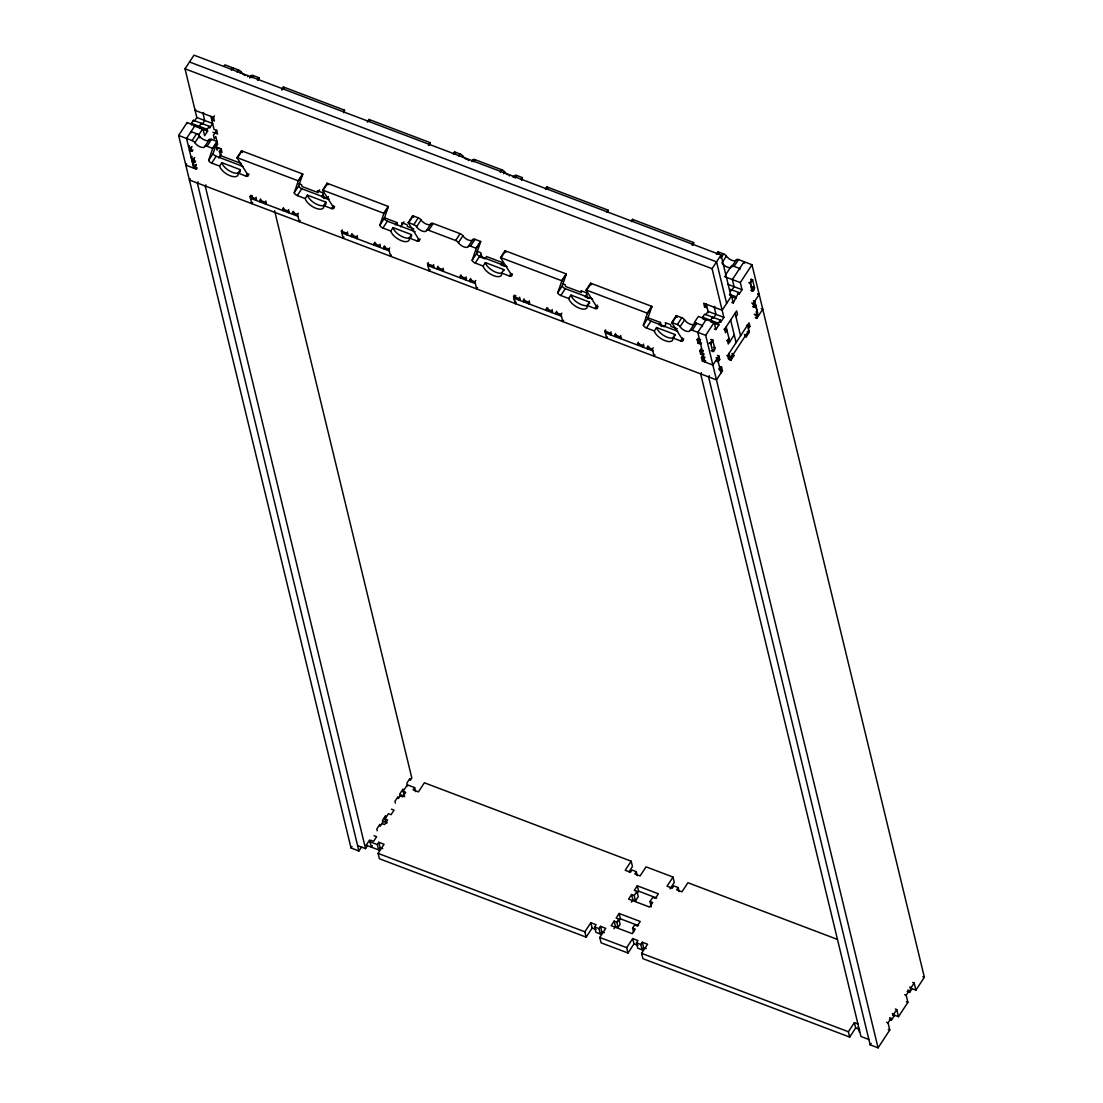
<?xml version="1.0" encoding="UTF-8"?>
<svg xmlns="http://www.w3.org/2000/svg" width="1103" height="1103" viewBox="0 0 1103 1103"><rect width="100%" height="100%" fill="white"/><g stroke="black" fill="none" stroke-linecap="round" stroke-linejoin="round"><path stroke-width="1.5" d="M208.632 160.321L212.589 148.808L217.057 141.97L213.113 153.496L208.632 160.321A3.061 1.393 33.2 0 0 211.693 163.106L219.607 166.098A10.713 4.881 33.2 0 0 230.334 175.832A10.713 4.881 33.2 0 0 238.041 173.102L240.289 169.683L221.841 162.679L219.607 166.098M258.157 80.312L258.888 78.161L257.771 79.871M305.2 198.568L307.447 195.148L325.895 202.139L323.648 205.558A10.713 4.881 33.2 0 1 315.941 208.302A10.713 4.881 33.2 0 1 305.2 198.568L297.3 195.562A3.061 1.393 33.2 0 1 294.225 192.791L298.182 181.264L302.663 174.439A3.061 1.393 33.2 0 0 302.649 173.971L241.516 150.78L237.035 157.619A3.061 1.393 33.2 0 0 237.269 158.17L248.161 175.308A3.061 1.393 33.2 0 1 245.955 176.094L238.041 173.102M294.225 192.791L298.706 185.952L302.663 174.439M343.75 112.782L344.494 110.617L343.653 111.899M390.807 231.023L393.04 227.604L411.488 234.608L409.254 238.027A10.713 4.881 33.2 0 1 401.533 240.757A10.713 4.881 33.2 0 1 390.807 231.023L382.906 228.031A3.061 1.393 33.2 0 1 379.832 225.246L383.789 213.734L388.27 206.895A3.061 1.393 33.2 0 0 388.256 206.426L327.122 183.236L322.641 190.074A3.061 1.393 33.2 0 0 322.876 190.626L333.754 207.778A3.061 1.393 33.2 0 1 331.562 208.564L323.648 205.558M379.832 225.246L384.313 218.408L388.27 206.895M429.357 145.238L430.101 143.087A3.061 1.393 33.2 0 0 430.087 142.618L368.954 119.427L367.271 121.992M472.153 260.253L476.11 248.74L480.591 241.902L476.634 253.428L472.153 260.253A3.061 1.393 33.2 0 0 475.228 263.038L483.128 266.044A10.713 4.881 33.2 0 0 493.854 275.764A10.713 4.881 33.2 0 0 501.575 273.034L503.809 269.615L485.361 262.624L483.128 266.044M521.678 180.258L522.422 178.093A3.061 1.393 33.2 0 0 522.408 177.624L516.852 175.515A3.061 1.393 33.2 0 0 514.66 175.763A6.122 2.785 33.2 0 1 512.495 176.77M568.734 298.499L570.968 295.08L589.416 302.084L587.182 305.49A10.713 4.881 33.2 0 1 579.461 308.233A10.713 4.881 33.2 0 1 568.734 298.499L560.82 295.507A3.061 1.393 33.2 0 1 557.76 292.722L561.717 281.196L566.197 274.371A3.061 1.393 33.2 0 0 566.184 273.902L505.036 250.712L500.555 257.55A3.061 1.393 33.2 0 0 500.79 258.102L511.682 275.254A3.061 1.393 33.2 0 1 509.476 276.026L501.575 273.034M557.76 292.722L562.24 285.884L566.197 274.371M607.532 211.997L608.029 210.563L606.898 212.259M654.327 330.969L656.575 327.55L675.022 334.54L672.775 337.959A10.713 4.881 33.2 0 1 665.068 340.689A10.713 4.881 33.2 0 1 654.327 330.969L646.427 327.963A3.061 1.393 33.2 0 1 643.366 325.178L647.309 313.666L651.79 306.827A3.061 1.393 33.2 0 0 651.776 306.358L590.643 283.181L586.162 290.006A3.061 1.393 33.2 0 0 586.396 290.558L597.288 307.709A3.061 1.393 33.2 0 1 595.082 308.495L587.182 305.49M643.366 325.178L647.847 318.353L651.79 306.827M692.891 245.183L693.622 243.018A3.061 1.393 33.2 0 0 693.608 242.55L632.474 219.359L631.357 221.069M194.762 120.641L196.817 117.511L185.028 68.813L193.99 55.15L721.045 255.027L731.096 296.583M361.619 846.87L358.916 850.978L351.016 847.973L178.645 135.476L187.096 122.557L202.911 128.555L204.634 135.683L207.626 131.133L207.199 129.341L209.212 126.28L193.397 120.282L191.384 123.357L191.812 125.135M214.451 115.843L211.762 119.937L214.396 120.944L213.541 117.373L195.093 110.383L195.672 109.487M223.964 66.345L224.929 64.856L238.413 69.93A3.061 1.393 33.2 0 1 241.185 72.053A6.122 2.785 33.2 0 0 245.128 75.569M203.586 112.478L202.993 113.375L204.717 120.503L202.29 124.198M231.327 70.165L232.857 67.821L233.105 68.855M199.533 128.417L199.285 126.349L201.297 123.274L201.546 124.281M178.645 135.476L192.101 140.577L196.582 133.739A3.061 1.393 33.2 0 1 199.353 135.876A6.122 2.785 33.2 0 0 204.896 140.136A6.122 2.785 33.2 0 0 209.294 139.64A3.061 1.393 33.2 0 1 211.486 139.392L217.043 141.501A3.061 1.393 33.2 0 1 217.07 141.887M237.021 72.067L238.413 69.93M189.399 145.499L188.558 146.782L191.191 147.774L192.06 151.345L189.413 150.339L191.384 147.347M199.767 137.847L198.981 134.566L202.911 128.555M191.191 147.774L192.032 146.492M212.603 148.726A3.061 1.393 33.2 0 0 212.576 148.34L207.006 146.23A3.061 1.393 33.2 0 0 204.813 146.478A6.122 2.785 33.2 0 1 200.415 146.961A6.122 2.785 33.2 0 1 194.873 142.701L199.353 135.876M240.344 73.336L241.185 72.053M192.06 151.345L192.901 150.063M186.669 163.878L185.828 165.16L196.362 169.159L197.203 167.877M192.06 156.488L191.219 157.77L193.852 158.763L194.707 162.32L192.074 161.328L194.693 157.481M193.701 163.313L192.873 164.595L195.507 165.588L196.362 169.159M204.813 146.478L209.294 139.64M249.719 77.968L251.126 75.831A3.061 1.393 33.2 0 1 253.318 75.583L258.874 77.693A3.061 1.393 33.2 0 1 258.902 78.079M194.707 162.32L195.548 161.052M216.712 130.264L213.43 135.283L214.285 138.84L215.788 136.565L217.649 144.286L216.16 146.561L217.015 150.118L218.518 147.843M207.006 146.23L211.486 139.392M251.925 77.72L253.318 75.583M195.962 164.733L193.728 168.152L186.545 138.468L195.01 125.563L195.245 126.555M195.507 165.588L196.348 164.306M190.254 178.714L189.413 179.996L716.467 379.873L722.437 370.76L721.583 367.202L720.094 366.637M212.576 148.34L217.043 141.501M257.482 79.83L258.874 77.693M198.071 181.857L197.327 183.001L358.916 850.978M211.693 163.106L216.174 156.268L243.018 166.456M241.185 163.451L220.379 155.564L219.373 151.414L221.165 148.671M218.766 158.019L221.386 154.034M205.971 184.849L205.227 185.993L365.534 848.634L357.634 845.629M281.941 89.109L283.347 86.972L344.481 110.148A3.061 1.393 33.2 0 1 344.508 110.548M237.269 158.17L241.75 151.332A3.061 1.393 33.2 0 1 241.516 150.78M281.899 90.088L283.581 87.523A3.061 1.393 33.2 0 1 283.347 86.972M245.955 176.094L247.637 173.529M248.161 175.308L249.002 174.026M252.628 202.373L251.787 203.655L250.064 196.527L250.905 195.245M252.297 195.562L250.505 198.292L297.934 216.285M256.599 199.023L255.758 200.305L256.172 197.244M261.273 200.263L260.156 201.973L260.556 198.912M266.402 202.483L265.423 203.972L265.837 200.911M298.196 181.182A3.061 1.393 33.2 0 0 298.168 180.795L302.649 173.971M343.364 111.858L344.481 110.148M284.105 208.922L282.988 210.632L283.402 207.571M297.3 195.562L301.781 188.737L329.121 199.105M289.096 211.349L288.255 212.631L288.669 209.57M294.06 212.162L292.653 214.299L293.067 211.238M300.057 220.366L299.216 221.634L297.493 214.52L298.334 213.237M299.01 183.76L301.643 184.766L302.07 186.545L317.885 192.542L319.677 189.813M322.876 190.626L327.343 183.787A3.061 1.393 33.2 0 1 327.122 183.236M368.057 121.688L369.174 119.979A3.061 1.393 33.2 0 1 368.954 119.427M321.635 196.844L323.138 194.569M328.404 196.568L326.915 198.843L322.958 197.354M331.562 208.564L333.52 205.572M333.754 207.778L334.595 206.495M343.984 237.021L343.143 238.303L341.42 231.175L342.261 229.893M347.955 233.671L347.114 234.953L347.528 231.892M352.905 234.484L351.512 236.621L351.912 233.56M357.62 237.338L356.779 238.62L357.193 235.559M383.803 213.651A3.061 1.393 33.2 0 0 383.775 213.265L388.256 206.426M428.405 145.182L430.087 142.618M428.695 145.224L430.101 143.087M382.906 228.031L387.374 221.193L415.211 231.754M375.751 243.143L374.344 245.28L374.758 242.219M380.452 245.997L379.611 247.279L380.025 244.218M395.425 224.833L396.928 222.558L384.271 217.76M385.416 246.81L384.009 248.947L384.423 245.886M400.692 226.832L403.988 221.813M391.413 255L390.572 256.282L388.849 249.154L389.69 247.885M409.254 238.027L417.155 241.019A3.061 1.393 33.2 0 0 419.361 240.233L408.468 223.096A3.061 1.393 33.2 0 1 408.234 222.544L412.715 215.705L418.271 217.815A3.061 1.393 33.2 0 1 421.043 219.938A6.122 2.785 33.2 0 0 426.599 224.199A6.122 2.785 33.2 0 0 430.983 223.716A3.061 1.393 33.2 0 1 433.189 223.468L460.116 233.671A3.061 1.393 33.2 0 1 462.888 235.808A6.122 2.785 33.2 0 0 468.43 240.068A6.122 2.785 33.2 0 0 472.829 239.572A3.061 1.393 33.2 0 1 475.021 239.323L480.577 241.433A3.061 1.393 33.2 0 1 480.605 241.833M453.154 154.034L454.546 151.897L460.103 154.006A3.061 1.393 33.2 0 1 462.874 156.13A6.122 2.785 33.2 0 0 466.417 159.397M408.468 223.096L412.949 216.257A3.061 1.393 33.2 0 1 412.715 215.705M453.94 153.731L454.781 152.448A3.061 1.393 33.2 0 1 454.546 151.897M408.234 222.544L413.79 224.64L418.271 217.815M458.71 156.13L460.103 154.006M476.124 248.658A3.061 1.393 33.2 0 0 476.096 248.272L470.54 246.162A3.061 1.393 33.2 0 0 468.348 246.41A6.122 2.785 33.2 0 1 463.949 246.893A6.122 2.785 33.2 0 1 458.407 242.646A3.061 1.393 33.2 0 0 455.636 240.509L428.709 230.293A3.061 1.393 33.2 0 0 426.503 230.541A6.122 2.785 33.2 0 1 422.118 231.037A6.122 2.785 33.2 0 1 416.576 226.777L421.043 219.938M462.322 156.984L462.874 156.13M417.155 241.019L418.561 238.882M419.361 240.233L420.202 238.951M426.503 230.541L430.983 223.716M471.698 161.603L472.815 159.894A3.061 1.393 33.2 0 1 475.021 159.659L501.948 169.862A3.061 1.393 33.2 0 1 504.719 171.999A6.122 2.785 33.2 0 0 507.449 174.729M428.709 230.293L433.189 223.468M473.614 161.783L475.021 159.659M430.06 269.656L429.219 270.938L427.495 263.824L428.336 262.542M434.044 266.319L433.203 267.602L433.617 264.541M438.718 267.56L437.588 269.256L438.001 266.195M455.636 240.509L460.116 233.671M500.266 172.426L501.948 169.862M458.407 242.646L462.888 235.808M503.588 173.709L504.719 171.999M443.709 269.987L442.868 271.255L443.268 268.194M468.348 246.41L472.829 239.572M513.819 177.045L514.66 175.763M470.54 246.162L475.021 239.323M515.17 178.079L516.852 175.515M476.096 248.272L480.577 241.433M521.292 179.334L522.408 177.624M521.305 179.803L522.422 178.093M461.55 276.219L460.434 277.928L460.847 274.868M466.541 278.645L465.7 279.928L466.114 276.867M475.228 263.038L479.708 256.199L507.049 266.568M481.253 254.531L479.764 256.806L485.03 258.805L486.52 256.53L502.334 262.528L502.982 265.203M471.491 279.459L470.099 281.582L470.498 278.521M477.502 287.649L476.661 288.931L474.938 281.803L475.779 280.52M545.475 189.04L546.867 186.903L608.015 210.094A3.061 1.393 33.2 0 1 608.043 210.48M500.79 258.102L505.271 251.263A3.061 1.393 33.2 0 1 505.036 250.712M545.985 189.164L547.102 187.455A3.061 1.393 33.2 0 1 546.867 186.903M502.334 262.528L500.845 264.803L504.788 266.306M509.476 276.026L511.158 273.475M511.682 275.254L512.523 273.971M516.149 302.305L515.308 303.587L513.584 296.459L514.425 295.177M515.322 303.573L514.026 298.224L515.818 295.494M520.133 298.968L519.292 300.237L519.692 297.176M524.518 300.623L523.677 301.905L524.09 298.844M529.785 302.622L528.944 303.904L529.357 300.843M561.73 281.127A3.061 1.393 33.2 0 0 561.703 280.727L566.184 273.902M606.609 212.217L608.015 210.094M548.053 308.22L546.523 310.563L546.923 307.503M560.82 295.507L565.301 288.669L592.642 299.037M552.631 311.28L551.79 312.563L552.203 309.502M557.305 312.521L556.188 314.231L556.588 311.17M563.592 320.297L562.751 321.58L561.027 314.452L561.854 313.169M586.396 290.558L590.877 283.733A3.061 1.393 33.2 0 1 590.643 283.181M631.592 221.62L632.708 219.911A3.061 1.393 33.2 0 1 632.474 219.359M586.658 294.501L585.169 296.79L589.126 298.279M595.082 308.495L597.33 305.076M597.288 307.709L598.129 306.427M607.505 336.953L606.664 338.235L604.94 331.107L605.781 329.825M611.489 333.602L610.648 334.885L611.048 331.824M616.15 334.843L615.033 336.553L615.446 333.492M621.141 337.27L620.313 338.552L620.713 335.491M647.337 313.583A3.061 1.393 33.2 0 0 647.309 313.197L651.776 306.358M692.215 244.687L693.608 242.55M692.229 245.156L693.622 243.018M646.427 327.963L650.908 321.125L677.752 331.314M638.995 343.502L637.879 345.211L638.279 342.151M643.987 345.928L643.146 347.211L643.559 344.15M658.96 324.765L660.449 322.49L646.22 317.099M648.936 346.742L647.544 348.879L647.944 345.818M654.948 354.945L654.107 356.214L652.383 349.099L653.224 347.817M671.768 322.476L676.249 315.637L681.806 317.747A3.061 1.393 33.2 0 1 684.577 319.884A6.122 2.785 33.2 0 0 690.12 324.13A6.122 2.785 33.2 0 0 694.518 323.648A3.061 1.393 33.2 0 1 696.71 323.4L692.229 330.238A3.061 1.393 33.2 0 0 690.037 330.486A6.122 2.785 33.2 0 1 685.639 330.969A6.122 2.785 33.2 0 1 680.096 326.709A3.061 1.393 33.2 0 0 677.325 324.585L671.768 322.476A3.061 1.393 33.2 0 0 672.003 323.027L682.895 340.179A3.061 1.393 33.2 0 1 680.689 340.951L672.775 337.959M716.399 254.393L718.081 251.829L723.637 253.938A3.061 1.393 33.2 0 1 726.408 256.061A6.122 2.785 33.2 0 0 731.951 260.322A6.122 2.785 33.2 0 0 736.349 259.839A3.061 1.393 33.2 0 1 738.541 259.591L751.984 264.734L924.355 977.244L915.904 990.149L910.458 988.081M672.003 323.027L676.484 316.189A3.061 1.393 33.2 0 1 676.249 315.637M717.198 254.09L718.315 252.38A3.061 1.393 33.2 0 1 718.081 251.829M719.404 321.373L720.879 321.924L723.871 317.374L712.083 268.691L721.045 255.027M677.325 324.585L681.806 317.747M720.838 258.212L723.637 253.938M680.096 326.709L684.577 319.884M726.408 256.061L721.927 262.9A6.122 2.785 33.2 0 0 727.47 267.16A6.122 2.785 33.2 0 0 731.868 266.664M680.689 340.951L682.647 337.959M707.188 307.82L704.555 306.813L706.347 304.083M682.895 340.179L683.736 338.897M725.388 275.185L731.744 265.492L739.644 268.498L739.879 269.573M690.037 330.486L694.518 323.648M732.144 266.237L736.349 259.839M351.016 847.973L351.981 846.497M738.541 259.591L734.06 266.416A3.061 1.393 33.2 0 0 731.965 266.485M706.223 320.201L703.052 319.001L702.625 317.223L704.638 314.148L720.452 320.146L720.879 321.924M705.81 314.796L708.057 311.377L723.871 317.374M714.827 306.358L714.234 307.254L715.957 314.383L713.531 318.078M701.508 342.936L700.667 344.219L698.034 343.212L697.165 339.655L698.006 338.373M729.662 291.04L730.682 289.469L738.596 292.474L739.024 294.253L737.549 293.688M365.534 848.634L367.023 846.359L366.596 844.567L369.588 840.017L371.311 847.145L372.304 845.629M385.94 822.99L384.961 818.991L388.435 813.711L391.069 814.703L394.047 810.154L391.413 809.147M404.401 796.656L403.119 791.306L407.338 784.853L414.631 787.611L415.597 791.623M731.496 290.682L734.102 286.697L732.378 279.569L744.098 261.701L744.484 263.259M698.034 343.212L699.991 340.234M700.639 339.379L699.798 340.648L697.165 339.655M709.312 375.723L708.567 376.868L870.17 1044.858L878.071 1047.85L705.699 335.34L714.151 322.434L698.351 316.437L694.407 322.448L702.308 325.44M729.607 295.108L731.579 295.852L722.148 310.246L703.7 303.256L704.555 306.813M739.024 294.253L742.016 289.703L740.292 282.575L751.984 264.734M704.155 353.925L703.314 355.207L700.681 354.201L699.826 350.644L700.943 348.934M714.399 328.997L715.875 329.563L718.866 324.999L718.439 323.22L720.452 320.146M731.813 302.415L733.302 302.98L738.596 292.474M365.865 845.077L378.591 849.903L377.309 844.567L378.798 842.278L384.065 844.278L378.095 853.391L379.391 858.741L586.176 937.15L592.146 928.05L590.85 922.701L596.116 924.7L594.627 926.975L595.923 932.325L600.294 933.979L601.783 931.704L600.487 926.355L605.754 928.354L599.784 937.467L601.08 942.803L628.007 953.02L633.977 943.906L632.681 938.57L637.961 940.569L636.459 942.844L637.755 948.18L642.125 949.835L643.614 947.56L642.318 942.224L647.599 944.223L641.615 953.323L642.911 958.672L849.696 1037.096L855.666 1027.982L854.384 1022.633L858.327 1024.135M414.631 787.611L413.142 789.9L418.409 791.899L424.379 782.785L631.164 861.195L632.46 866.544L629.041 871.756M700.681 354.201L702.639 351.209M703.3 350.354L702.459 351.636L699.826 350.644M378.591 849.903L380.094 847.628L378.798 842.278M717.364 355.359L718.853 355.911L712.883 365.024L702.335 361.026L701.48 357.469L702.321 356.186M750.688 290.296L752.191 290.82L750.398 283.402L752.646 279.983L751.157 279.417M702.335 361.026L704.955 357.193M705.713 360.888L704.969 362.032L697.785 332.348L706.251 319.429L706.499 320.435M752.191 290.82L754.438 287.414L752.949 286.849M735.991 316.768L737.48 314.493L736.611 310.936L724.671 329.149L725.54 332.72L727.029 330.445L723.871 329.245M701.411 372.731L700.653 373.876L860.96 1036.517L868.874 1039.509M728.89 338.152L727.401 340.441L728.27 343.998L734.24 334.885M752.577 306.524L754.052 307.089L753.197 303.532L759.195 294.377L757.871 293.881M718.853 355.911L719.707 359.481L718.218 361.756L716.743 361.191M754.052 307.089L755.555 304.814L752.591 303.683M721.583 367.202L720.094 369.477L718.605 368.912M755.307 317.816L756.782 318.367L755.927 314.81L757.416 312.535L755.555 304.814M748.399 328.722L749.902 326.447L749.034 322.876L727.635 355.524L728.49 359.095L729.979 356.82L726.822 355.621M730.42 358.599L748.827 330.5M756.782 318.367L762.78 309.226L761.277 308.702M729.359 359.812L730.848 360.378L733.84 355.828L733.398 354.035L731.923 353.484M744.801 336.277L746.276 336.842L749.268 332.279L747.544 325.164M586.176 937.15L584.88 931.814L590.85 922.701M631.164 861.195L625.194 870.308L630.461 872.308L631.964 870.033L636.321 871.687L637.3 875.699M600.294 933.979L598.998 928.629L600.487 926.355M636.321 871.687L634.832 873.962L640.098 875.961L646.068 866.848L673.009 877.064L674.291 882.414L670.031 888.921M614.15 921.115L611.172 925.665L632.253 933.662L635.245 929.098L632.598 928.106L634.611 925.031L637.258 926.037L640.236 921.474L619.155 913.477L616.163 918.041L618.811 919.033L620.093 924.383L618.08 927.458L615.446 926.451L614.15 921.115L616.798 922.108L618.08 927.458M631.578 894.533L628.586 899.097L649.667 907.08L652.659 902.53L650.025 901.537L652.755 897.359L655.403 898.352L658.381 893.802L637.3 885.806L634.322 890.355L636.955 891.362L638.237 896.698L635.507 900.875L632.874 899.883L631.578 894.533L634.211 895.539L635.507 900.875M616.798 922.108L618.811 919.033M634.211 895.539L636.955 891.362M613.957 928.726L615.446 926.451M618.962 921.102L620.451 918.827L619.155 913.477M631.371 902.157L632.874 899.883M637.107 893.43L638.596 891.155L637.3 885.806M628.007 953.02L626.711 947.67L632.681 938.57M673.009 877.064L667.025 886.178L672.306 888.177L673.795 885.902L678.166 887.557L679.131 891.555M642.125 949.835L640.829 944.499L642.318 942.224M678.166 887.557L676.663 889.831L681.944 891.831L687.914 882.717L836.984 939.246M849.696 1037.096L848.4 1031.746L854.384 1022.633M870.17 1044.858L871.136 1043.369M878.071 1047.85L889.763 1030.009L888.039 1022.881L891.031 1018.331L889.542 1017.766M889.487 1019.365L891.458 1020.11L894.202 1015.932L893.761 1014.153L896.753 1009.59L895.278 1009.038M893.044 1014.663L898.476 1016.718L907.907 1002.324L906.183 995.209L909.175 990.646L907.686 990.08M907.135 991.487L909.603 992.424L911.616 989.363L911.188 987.571L914.18 983.021L912.691 982.456M712.359 339.917L714.841 347.803A2.289 0.896 -69.2 0 1 714.041 350.851A2.289 0.896 -69.2 0 1 712.607 351.223L711.118 350.657M189.509 61.989L716.564 261.852L726.629 303.422M751.088 279.238L752.563 279.804L754.411 287.442A2.289 0.896 -69.2 0 1 753.611 290.489A2.289 0.896 -69.2 0 1 752.177 290.861L750.33 283.223A1.792 0.689 -69.2 0 1 750.467 281.899A2.62 1.02 -69.2 0 1 751.929 279.597L752.563 279.804M185.028 68.813L712.083 268.691M748.84 282.658L750.398 283.402M752.935 286.877L754.411 287.442M724.478 276.577L740.292 282.575M757.678 293.853L759.167 294.418M727.787 284.298L742.016 289.703M753.39 300.719L754.714 301.216L758.299 316.065L754.397 314.576M729.428 294.211L735.853 296.652M751.708 302.967L753.197 303.532M730.848 296.362L736.294 298.43M755.941 311.97L757.416 312.535M754.438 314.245L755.927 314.81M746.731 325.247L749.902 326.447M196.817 117.511L212.617 123.495L209.639 128.058L209.212 126.28M747.282 331.534L749.268 332.279M191.384 123.357L207.199 129.341M702.625 317.223L718.439 323.22M212.948 132.25L217.553 134.001L216.698 130.444L214.065 129.437L210.894 116.38M193.783 125.88L194.776 126.252M196.748 127.01L197.74 127.383M199.229 127.948L207.626 131.133M712.441 322.572L710.966 322.007L710.525 320.228L712.538 317.154L712.814 318.271M714.427 323.317L718.866 324.999M744.36 334.499L745.849 335.064L746.276 336.842M198.981 134.566L191.026 131.629L191.274 132.677M215.002 146.506L221.151 148.85L222.006 152.407L219.373 151.414M726.684 340.551L729.759 341.723L726.16 326.874M237.035 157.619L298.168 180.795M322.641 190.074L383.775 213.265M500.555 257.55L561.703 280.727M586.162 290.006L647.309 313.197M692.229 330.238L705.699 335.34M711.021 339.407L712.993 340.165M711.077 339.627L713.048 340.386L710.815 343.805L709.326 343.24M476.882 251.222L480.839 252.725L481.914 257.178M562.53 283.705L565.177 284.698L565.605 286.477L581.419 292.474L580.978 290.696L586.258 292.695L587.651 298.486M413.804 228.914L407.49 226.515L407.048 224.736L401.782 222.737L402.209 224.516M677.407 328.887L671.01 326.447L670.583 324.668L665.316 322.669L665.743 324.461L664.227 326.764L660.27 325.261M709.27 343.019L710.759 343.584L712.607 351.223L714.841 347.803L713.365 347.238M731.854 355.069L733.84 355.828M716.04 357.689L717.364 358.199L720.948 373.035M717.736 358.723L719.707 359.481M701.48 357.469L704.114 358.461M719.473 369.643L722.437 370.76M250.064 196.527L255.331 198.526M259.715 200.194L264.996 202.194M282.561 208.853L287.828 210.852M292.226 212.521L297.493 214.52M341.42 231.175L346.687 233.174M351.071 234.842L356.352 236.828M373.917 243.501L379.184 245.5M383.582 247.155L388.849 249.154M427.495 263.824L432.776 265.809M437.16 267.477L442.427 269.477M460.006 276.136L465.273 278.135M469.671 279.804L474.938 281.803M513.584 296.459L518.851 298.458M523.249 300.126L528.516 302.125M546.082 308.785L551.362 310.784M555.747 312.452L561.027 314.452M604.94 331.107L610.207 333.106M614.605 334.774L619.872 336.773M637.437 343.433L642.718 345.432M647.103 347.1L652.383 349.099M341.861 232.94L389.29 250.919M427.936 265.602L475.365 283.581M514.026 298.224L561.468 316.216M605.382 332.872L652.824 350.864M922.88 976.679L924.355 977.244M403.119 791.306L405.752 792.312L402.76 796.862L400.127 795.856M909.699 987.02L911.188 987.571M399.906 794.477L404.649 796.269M910.14 988.798L911.616 989.363M638.596 891.155L656.671 898.007M904.708 994.644L906.183 995.209M906.432 1001.772L907.907 1002.324M384.961 818.991L387.608 819.984L384.616 824.548L381.983 823.541M892.286 1013.588L893.761 1014.153M382.493 821.046L387.236 822.852M892.713 1015.367L894.202 1015.932M620.451 918.827L638.513 925.679M886.564 1022.316L888.039 1022.881M888.287 1029.444L889.763 1030.009M374 835.729L376.633 836.722L373.641 841.286L371.008 840.279L370.015 841.796L377.309 844.567M594.627 926.975L598.998 928.629M636.459 942.844L640.829 944.499M380.094 847.628L382.727 848.634M592.146 928.05L596.103 929.539M601.783 931.704L604.416 932.697M633.977 943.906L637.934 945.409M643.614 947.56L646.248 948.566M855.666 1027.982L859.623 1029.485M378.095 853.391L584.88 931.814M599.784 937.467L626.711 947.67M641.615 953.323L848.4 1031.746M718.315 252.38L718.991 253.456M632.708 219.911L633.384 220.986M676.484 316.189L677.159 317.264M547.102 187.455L547.791 188.53M590.877 283.733L591.553 284.795M454.781 152.448L455.47 153.51M505.271 251.263L505.96 252.339M369.174 119.979L369.863 121.054M412.949 216.257L413.639 217.332M283.581 87.523L284.257 88.585M327.343 183.787L328.032 184.863M241.75 151.332L242.426 152.407M914.18 983.021L915.904 990.149M909.175 990.646L909.603 992.424M730.682 289.469L730.958 290.585M731.579 295.852L733.302 302.98M735.122 313.211L740.582 335.767M730.641 320.049L736.101 342.606M896.753 1009.59L898.476 1016.718M891.031 1018.331L891.458 1020.11M729.124 353.25L730.848 360.378M714.151 322.434L715.875 329.563M706.334 304.249L708.347 312.563M702.266 325.509L702.514 326.543M858.162 1026.907L859.444 1032.256M660.449 322.49L661.414 326.502M650.025 901.537L651.321 906.873M632.598 928.106L633.577 932.118M396.928 222.558L397.563 225.233M324.13 198.54L322.724 192.763L317.457 190.764L317.885 192.542M274.592 210.77L411.819 778.015L410.33 780.304L409.902 778.511L406.91 783.075L407.6 785.929M404.332 794.932L402.926 789.141L399.948 793.705L400.375 795.484L398.362 798.558L397.935 796.766L394.943 801.33L395.37 803.108M385.94 817.502L385.512 815.724L382.52 820.274L382.948 822.052L380.218 826.23L379.79 824.451L376.799 829.001L377.226 830.793M193.397 120.282L193.632 121.275M187.096 122.557L187.345 123.564M710.746 343.584A1.792 0.689 -69.2 0 1 710.897 342.261A2.62 1.02 -69.2 0 1 712.359 339.958M192.101 140.577A3.061 1.393 33.2 0 1 194.873 142.701M650.908 321.125A3.061 1.393 33.2 0 1 647.847 318.353M565.301 288.669A3.061 1.393 33.2 0 1 562.24 285.884M479.708 256.199A3.061 1.393 33.2 0 1 476.634 253.428M413.79 224.64A3.061 1.393 33.2 0 1 416.576 226.777M387.374 221.193A3.061 1.393 33.2 0 1 384.313 218.408M301.781 188.737A3.061 1.393 33.2 0 1 298.706 185.952M216.174 156.268A3.061 1.393 33.2 0 1 213.113 153.496M240.289 169.683A10.713 4.881 33.2 0 1 232.568 172.413A10.713 4.881 33.2 0 1 221.841 162.679M325.895 202.139A10.713 4.881 33.2 0 1 318.174 204.882A10.713 4.881 33.2 0 1 307.447 195.148M411.488 234.608A10.713 4.881 33.2 0 1 403.781 237.338A10.713 4.881 33.2 0 1 393.04 227.604M502.182 273.006A10.713 4.881 33.2 0 1 492.462 270.538A10.713 4.881 33.2 0 1 485.361 262.624M503.809 269.615A10.713 4.881 33.2 0 1 503.933 270.69M588.299 305.228A10.713 4.881 33.2 0 1 578.537 303.284A10.713 4.881 33.2 0 1 570.968 295.08M589.416 302.084A10.713 4.881 33.2 0 1 589.471 303.656M674.347 337.38A10.713 4.881 33.2 0 1 664.613 336.015A10.713 4.881 33.2 0 1 656.575 327.55M675.022 334.54A10.713 4.881 33.2 0 1 675.146 335.615M509.476 175.928A6.122 2.785 33.2 0 1 509.076 175.722M472.815 159.894A6.122 2.785 33.2 0 1 471.601 160.845M468.803 160.528A6.122 2.785 33.2 0 1 468.03 160.238M251.126 75.831A6.122 2.785 33.2 0 1 249.912 76.769M247.872 76.672A6.122 2.785 33.2 0 1 247.499 76.576"/></g></svg>
